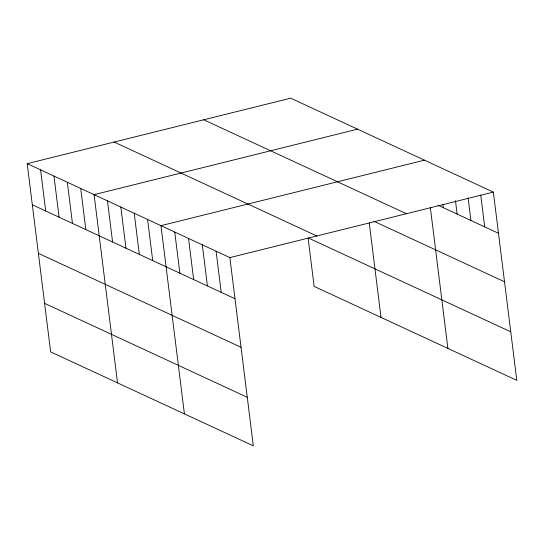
<?xml version="1.0" encoding="UTF-8"?>
<svg xmlns="http://www.w3.org/2000/svg" width="544" height="544" viewBox="0 0 544 544"><rect width="100%" height="100%" fill="white"/><g stroke="black" fill="none" stroke-linecap="round" stroke-linejoin="round"><path stroke-width="0.82" d="M27.2 163.656L229.874 257.598L253.32 445.828L50.646 351.893L27.2 163.656L290.68 98.172L493.354 192.107L516.8 380.344L314.126 286.402L308.081 237.864L510.755 331.806M357.564 129.166L94.085 194.657L117.531 382.894M424.442 160.167L160.963 225.658L184.409 413.889M229.874 257.598L493.354 192.107M437.995 205.217L498.481 233.254M203.735 119.782L406.402 213.717M373.939 221.265L504.526 281.792M114.152 142.045L316.819 235.987M32.327 204.796L234.994 298.738M38.372 253.341L241.046 347.283M44.601 303.348L247.275 397.29M480.719 194.956L484.697 226.868M468.092 197.805L470.914 220.476M455.457 200.654L457.137 214.091M442.932 204.34L443.353 207.699M430.297 207.169L447.889 348.405M369.254 223.02L381.011 317.404M216.09 251.206L221.218 292.352M202.307 244.82L207.434 285.96M188.53 238.428L193.65 279.575M174.746 232.043L179.874 273.19M147.587 219.456L152.714 260.596M134.212 213.255L139.339 254.402M120.836 207.053L125.956 248.2M107.46 200.852L112.581 241.998M80.702 188.455L85.83 229.602M67.327 182.254L72.454 223.4M53.951 176.052L59.078 217.199M40.576 169.857L45.703 210.997"/></g></svg>
